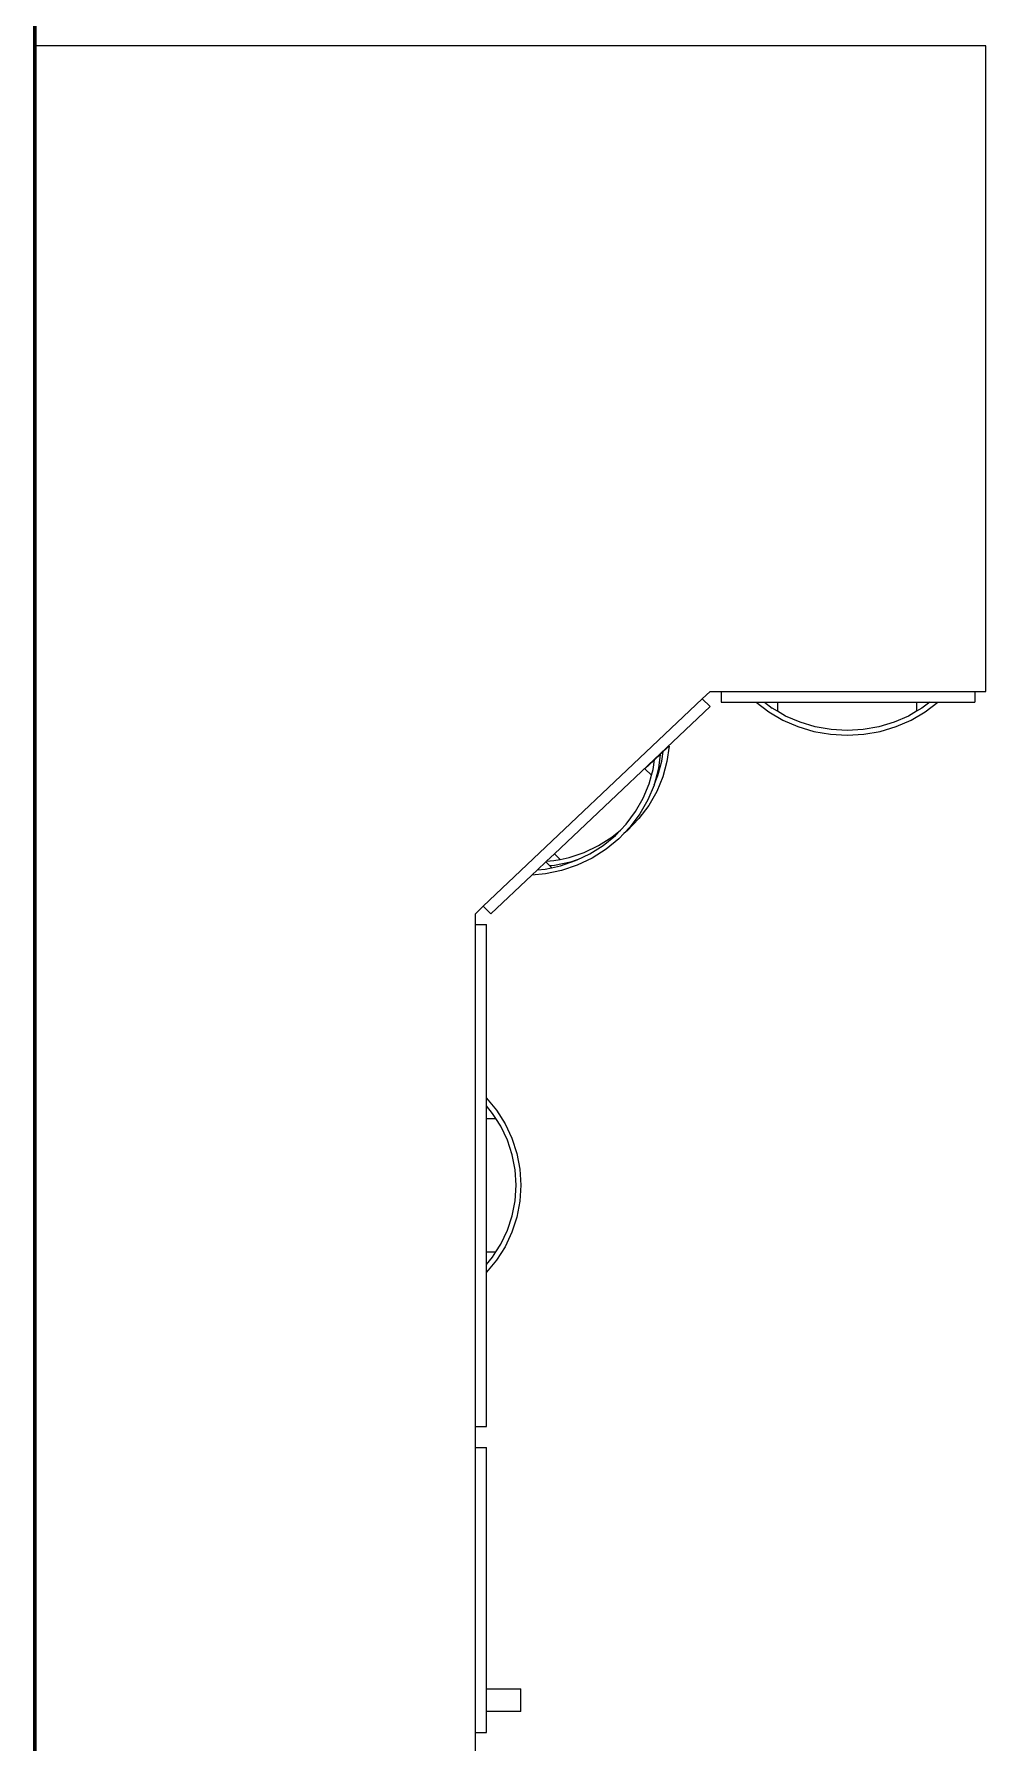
# Model space of a CAD drawing. Header units: metres. Extents: x 54.3 to 102.1, y 17 to 45.8.
# Drawn here: x 74.301 to 75.163, y 37.794 to 39.344 of the extents above; entities that cross this region are included whole.
import ezdxf

# ---------------------------------------------------------------- set-up
doc = ezdxf.new("R2010")
doc.units = ezdxf.units.M
doc.layers.add('A-WALL', color=6, linetype='Continuous', lineweight=60)

msp = doc.modelspace()

# ---------------------------------------------------------------- linework, layer by layer
for p, q in [((74.3011, 39.3335), (74.3006, 39.3335)), ((74.3006, 36.8171), (74.3006, 39.3335)), ((75.1635, 39.3335), (74.3011, 39.3335)), ((75.1635, 38.7479), (75.1635, 39.3335)), ((74.9063, 38.7412), (74.9135, 38.7479)), ((74.9135, 38.7479), (74.9235, 38.7479)), ((74.9235, 38.7479), (75.1535, 38.7479)), ((74.9235, 38.7479), (74.9235, 38.7383)), ((75.1535, 38.7479), (75.1635, 38.7479)), ((75.1535, 38.7479), (75.1535, 38.7383)), ((74.7077, 38.5531), (74.9063, 38.7412)), ((74.7724, 38.6008), (74.9134, 38.7344)), ((74.9063, 38.7412), (74.9134, 38.7344)), ((74.9235, 38.7383), (74.9553, 38.7383)), ((74.9553, 38.7383), (74.9668, 38.7295)), ((74.9553, 38.7383), (74.9627, 38.7383)), ((74.9627, 38.7383), (74.9747, 38.7383)), ((74.9627, 38.7383), (74.9698, 38.7329)), ((74.9747, 38.73), (74.9698, 38.7329)), ((74.9747, 38.7383), (74.9747, 38.73)), ((74.9747, 38.7383), (75.1006, 38.7383)), ((75.1006, 38.7383), (75.1006, 38.73)), ((75.1006, 38.7383), (75.1126, 38.7383)), ((75.1055, 38.7329), (75.1006, 38.73)), ((75.1126, 38.7383), (75.1055, 38.7329)), ((75.1085, 38.7295), (75.1199, 38.7383)), ((75.1126, 38.7383), (75.1199, 38.7383)), ((75.1199, 38.7383), (75.1535, 38.7383)), ((74.9668, 38.7295), (74.9795, 38.722)), ((74.9819, 38.7257), (74.9747, 38.73)), ((74.9795, 38.722), (74.9931, 38.7161)), ((74.995, 38.72), (74.9819, 38.7257)), ((74.9931, 38.7161), (75.0075, 38.7117)), ((75.0088, 38.7159), (74.995, 38.72)), ((75.0231, 38.7134), (75.0088, 38.7159)), ((75.0665, 38.7159), (75.0522, 38.7134)), ((75.0803, 38.72), (75.0665, 38.7159)), ((75.0677, 38.7117), (75.0821, 38.7161)), ((75.0934, 38.7257), (75.0803, 38.72)), ((75.0821, 38.7161), (75.0958, 38.722)), ((75.1006, 38.73), (75.0934, 38.7257)), ((75.0958, 38.722), (75.1085, 38.7295)), ((75.0075, 38.7117), (75.0225, 38.7091)), ((75.0225, 38.7091), (75.0376, 38.7082)), ((75.0376, 38.7126), (75.0231, 38.7134)), ((75.0522, 38.7134), (75.0376, 38.7126)), ((75.0376, 38.7082), (75.0528, 38.7091)), ((75.0528, 38.7091), (75.0677, 38.7117)), ((74.8543, 38.6779), (74.8623, 38.6854)), ((74.8618, 38.6773), (74.8629, 38.6859)), ((74.8622, 38.6855), (74.8709, 38.6935)), ((74.8622, 38.6855), (74.8623, 38.6854)), ((74.8623, 38.6854), (74.8629, 38.6859)), ((74.8629, 38.6859), (74.8682, 38.6908)), ((74.8682, 38.6908), (74.8669, 38.6808)), ((74.8683, 38.6794), (74.8697, 38.6848)), ((74.8697, 38.6848), (74.8709, 38.6935)), ((74.8743, 38.6843), (74.8706, 38.6705)), ((74.8709, 38.6935), (74.8762, 38.6984)), ((74.8762, 38.6984), (74.8743, 38.6843)), ((74.8543, 38.6779), (74.8603, 38.6719)), ((74.8582, 38.6641), (74.8603, 38.6719)), ((74.8603, 38.6719), (74.8618, 38.6773)), ((74.8664, 38.6768), (74.8627, 38.6633)), ((74.8627, 38.6633), (74.8662, 38.6716)), ((74.8706, 38.6705), (74.8651, 38.6571)), ((74.8662, 38.6716), (74.8683, 38.6794)), ((74.8669, 38.6808), (74.8664, 38.6768)), ((74.8669, 38.6808), (74.8683, 38.6794)), ((74.8529, 38.6512), (74.8582, 38.6641)), ((74.8626, 38.663), (74.8571, 38.6496)), ((74.8651, 38.6571), (74.8578, 38.6444)), ((74.8627, 38.6633), (74.8626, 38.663)), ((74.8374, 38.6277), (74.8459, 38.6391)), ((74.8459, 38.6391), (74.8529, 38.6512)), ((74.8578, 38.6444), (74.8489, 38.6326)), ((74.8571, 38.6496), (74.8498, 38.6369)), ((74.8244, 38.6159), (74.8321, 38.6222)), ((74.8276, 38.6174), (74.8321, 38.6222)), ((74.8321, 38.6222), (74.8374, 38.6277)), ((74.841, 38.6251), (74.8353, 38.6191)), ((74.8386, 38.6219), (74.8353, 38.6191)), ((74.8489, 38.6326), (74.8386, 38.6219)), ((74.8498, 38.6369), (74.841, 38.6251)), ((74.7994, 38.602), (74.8123, 38.6082)), ((74.8044, 38.6007), (74.8165, 38.6084)), ((74.8123, 38.6082), (74.8244, 38.6159)), ((74.8165, 38.6084), (74.8276, 38.6174)), ((74.8307, 38.6143), (74.8191, 38.6049)), ((74.8353, 38.6191), (74.8307, 38.6143)), ((74.7571, 38.5863), (74.7644, 38.5933)), ((74.7644, 38.5933), (74.765, 38.5939)), ((74.7644, 38.5933), (74.768, 38.5897)), ((74.765, 38.5939), (74.7724, 38.6008)), ((74.765, 38.5939), (74.7719, 38.5945)), ((74.7719, 38.5945), (74.7776, 38.5957)), ((74.7868, 38.5931), (74.7723, 38.59)), ((74.7724, 38.6008), (74.7776, 38.5957)), ((74.7776, 38.5957), (74.7858, 38.5974)), ((74.7779, 38.5898), (74.7914, 38.5945)), ((74.7858, 38.5974), (74.7994, 38.602)), ((74.7929, 38.5952), (74.7868, 38.5931)), ((74.7914, 38.5945), (74.7929, 38.5952)), ((74.7929, 38.5952), (74.8044, 38.6007)), ((74.8065, 38.5968), (74.793, 38.5904)), ((74.8191, 38.6049), (74.8065, 38.5968)), ((74.7147, 38.5463), (74.7519, 38.5814)), ((74.7519, 38.5814), (74.7571, 38.5863)), ((74.7643, 38.5825), (74.7519, 38.5814)), ((74.7571, 38.5863), (74.7639, 38.5869)), ((74.7639, 38.5869), (74.7696, 38.5881)), ((74.7788, 38.5855), (74.7643, 38.5825)), ((74.7723, 38.59), (74.768, 38.5897)), ((74.768, 38.5897), (74.7696, 38.5881)), ((74.7696, 38.5881), (74.7779, 38.5898)), ((74.793, 38.5904), (74.7788, 38.5855)), ((74.7006, 38.5463), (74.7077, 38.5531)), ((74.7006, 38.5367), (74.7006, 38.5463)), ((74.7077, 38.5531), (74.7147, 38.5463)), ((74.7006, 38.0814), (74.7006, 38.5367)), ((74.7006, 38.5367), (74.7106, 38.5367)), ((74.7106, 38.3791), (74.7106, 38.5367)), ((74.7106, 38.372), (74.7106, 38.3791)), ((74.7106, 38.3791), (74.7198, 38.3681)), ((74.7106, 38.3605), (74.7106, 38.372)), ((74.7163, 38.3653), (74.7106, 38.372)), ((74.7106, 38.2397), (74.7106, 38.3605)), ((74.7106, 38.3605), (74.7193, 38.3605)), ((74.7193, 38.3605), (74.7163, 38.3653)), ((74.7237, 38.3536), (74.7193, 38.3605)), ((74.7198, 38.3681), (74.7276, 38.3559)), ((74.7297, 38.3411), (74.7237, 38.3536)), ((74.7276, 38.3559), (74.7338, 38.3428)), ((74.734, 38.3278), (74.7297, 38.3411)), ((74.7338, 38.3428), (74.7383, 38.329)), ((74.7366, 38.3141), (74.734, 38.3278)), ((74.7383, 38.329), (74.741, 38.3147)), ((74.7375, 38.3001), (74.7366, 38.3141)), ((74.741, 38.3147), (74.742, 38.3001)), ((74.7366, 38.2861), (74.7375, 38.3001)), ((74.742, 38.3001), (74.741, 38.2855)), ((74.734, 38.2724), (74.7366, 38.2861)), ((74.741, 38.2855), (74.7383, 38.2712)), ((74.7297, 38.2592), (74.734, 38.2724)), ((74.7383, 38.2712), (74.7338, 38.2574)), ((74.7237, 38.2466), (74.7297, 38.2592)), ((74.7338, 38.2574), (74.7276, 38.2443)), ((74.7106, 38.2397), (74.7193, 38.2397)), ((74.7106, 38.2282), (74.7106, 38.2397)), ((74.7106, 38.2282), (74.7163, 38.2349)), ((74.7163, 38.2349), (74.7193, 38.2397)), ((74.7193, 38.2397), (74.7237, 38.2466)), ((74.7276, 38.2443), (74.7198, 38.2321)), ((74.7198, 38.2321), (74.7106, 38.2211)), ((74.7106, 38.2211), (74.7106, 38.2282)), ((74.7106, 38.0814), (74.7106, 38.2211)), ((74.7006, 38.0814), (74.7106, 38.0814)), ((74.7006, 38.0622), (74.7006, 38.0814)), ((74.7006, 37.8037), (74.7006, 38.0622)), ((74.7006, 38.0622), (74.7106, 38.0622)), ((74.7106, 37.8432), (74.7106, 38.0622)), ((74.7106, 37.8226), (74.7106, 37.8432)), ((74.7106, 37.8432), (74.742, 37.8432)), ((74.742, 37.8226), (74.742, 37.8432)), ((74.7106, 37.8037), (74.7106, 37.8226)), ((74.742, 37.8226), (74.7106, 37.8226)), ((74.7006, 37.7845), (74.7006, 37.8037)), ((74.7006, 37.8037), (74.7106, 37.8037))]:
    msp.add_line(p, q)
at = {"layer": 'A-WALL'}
for q in [(74.3011, 39.3548), (74.3011, 36.8171)]:
    msp.add_line((74.3011, 39.3335), q, dxfattribs=at)

doc.saveas('drawing.dxf')
